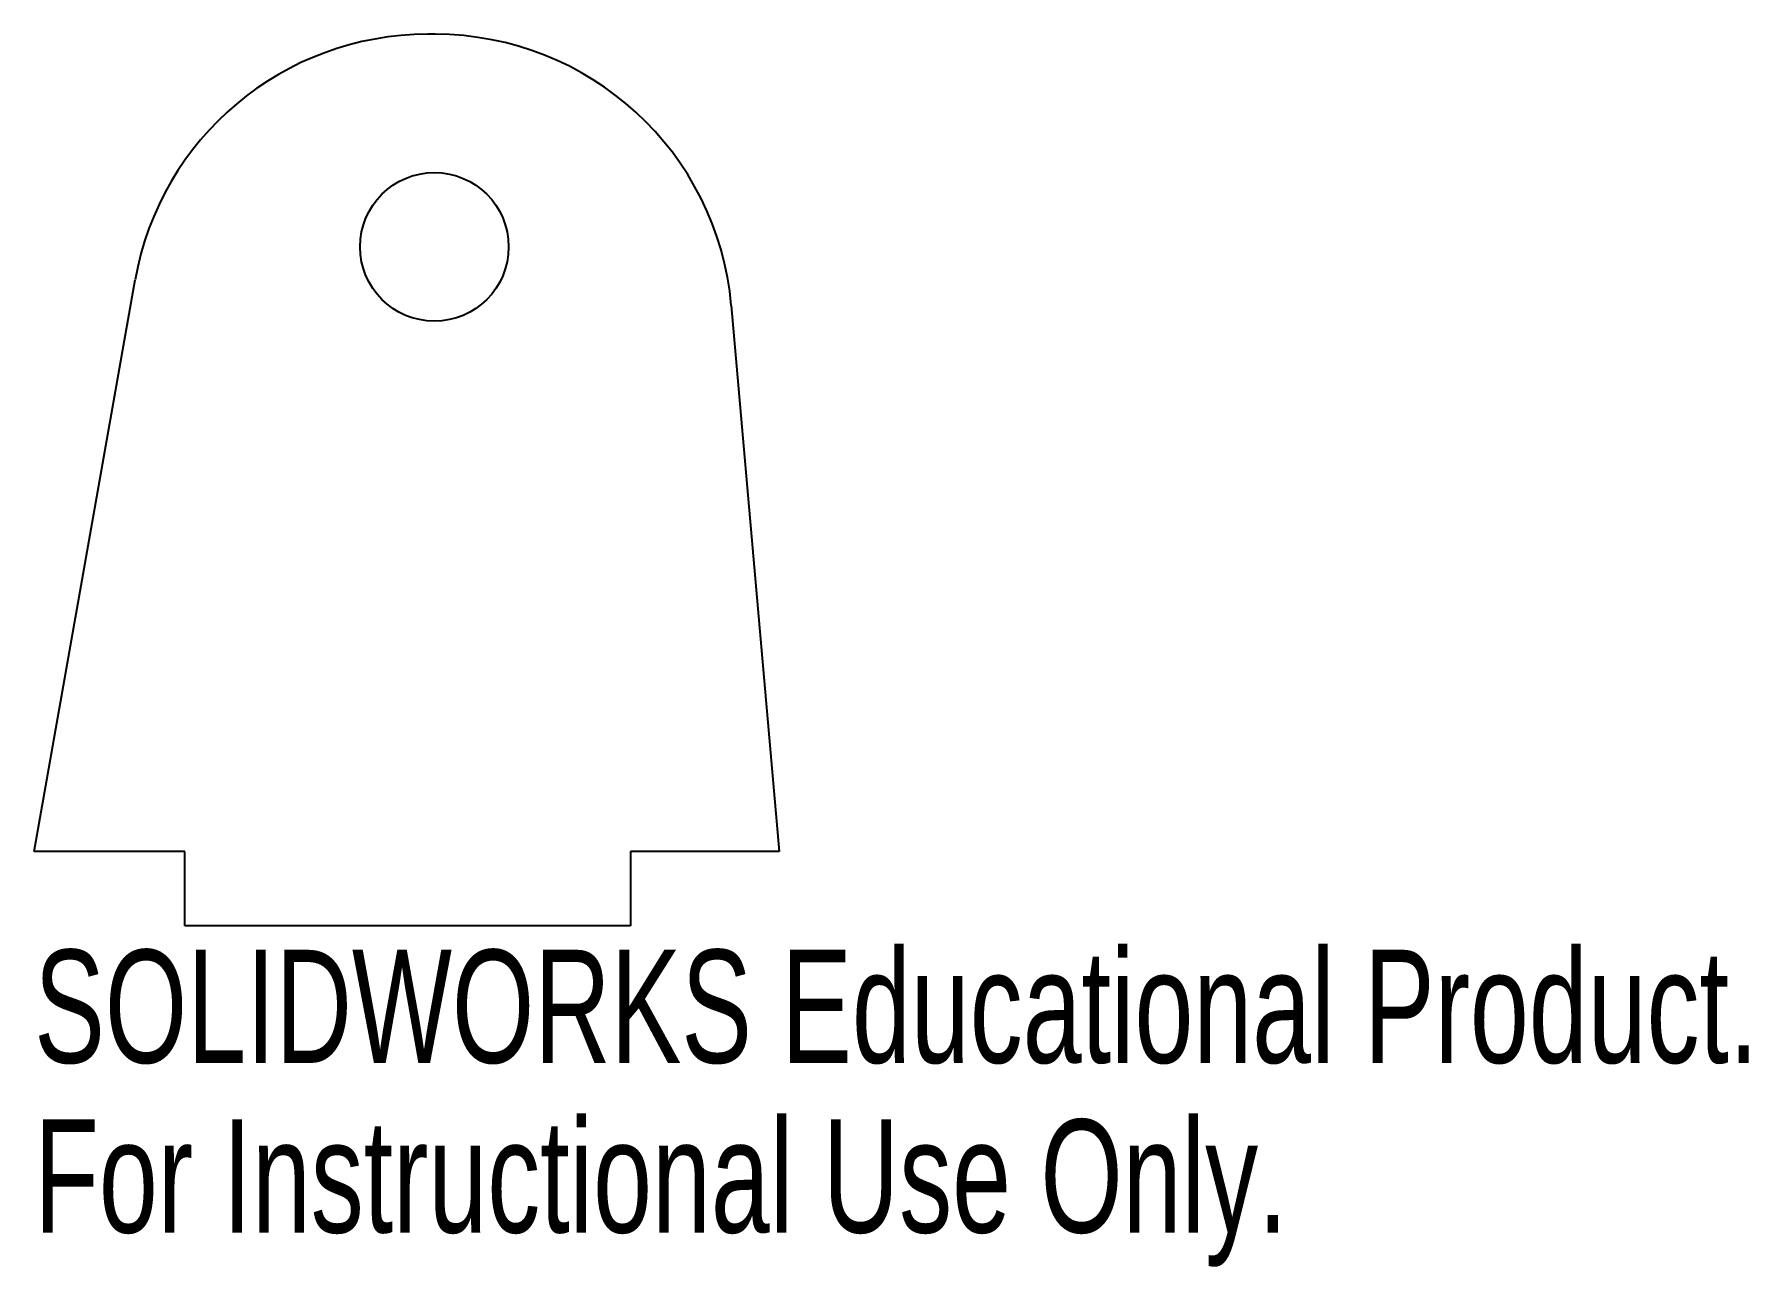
# Model space of a CAD drawing. Header units: inches. Extents: x -0.44 to 2.45, y -1.85 to 0.22.
import ezdxf

# ---------------------------------------------------------------- set-up
doc = ezdxf.new("R2010")
doc.units = ezdxf.units.IN
doc.header["$MEASUREMENT"] = 0
doc.styles.add('SLDTEXTSTYLE0', font='TXT', dxfattribs={"width": 0.7})

msp = doc.modelspace()

# ---------------------------------------------------------------- linework, layer by layer
at = {"color": 7, "linetype": 'Continuous', "lineweight": 25}
for p, q in [((0.2389, 0.2222), (0.2262, 0.2222)), ((-0.4358, -1.1528), (-0.2662, -0.191)), ((0.737, -0.2342), (0.8174, -1.1528)), ((-0.1826, -1.1528), (-0.4358, -1.1528)), ((-0.1826, -1.2778), (-0.1826, -1.1528)), ((0.8174, -1.1528), (0.5674, -1.1528)), ((0.5674, -1.1528), (0.5674, -1.2778)), ((0.5674, -1.2778), (-0.1826, -1.2778))]:
    msp.add_line(p, q, dxfattribs=at)
msp.add_circle((0.2374, -0.1354), 0.125, dxfattribs=at)
for centre, start, end in [((0.2262, -0.2778), 90, 170), ((0.2389, -0.2778), 5, 90)]:
    msp.add_arc(centre, 0.5, start, end, dxfattribs=at)

# ---------------------------------------------------------------- texts
at = {"color": 7, "linetype": 'Continuous', "char_height": 0.1903, "attachment_point": 1, "style": 'SLDTEXTSTYLE0'}
for s, insert in [('SOLIDWORKS Educational Product.', (-0.4358, -1.3179)), ('For Instructional Use Only.', (-0.4358, -1.6034))]:
    msp.add_mtext(s, dxfattribs=dict(at, insert=insert))

doc.saveas('drawing.dxf')
